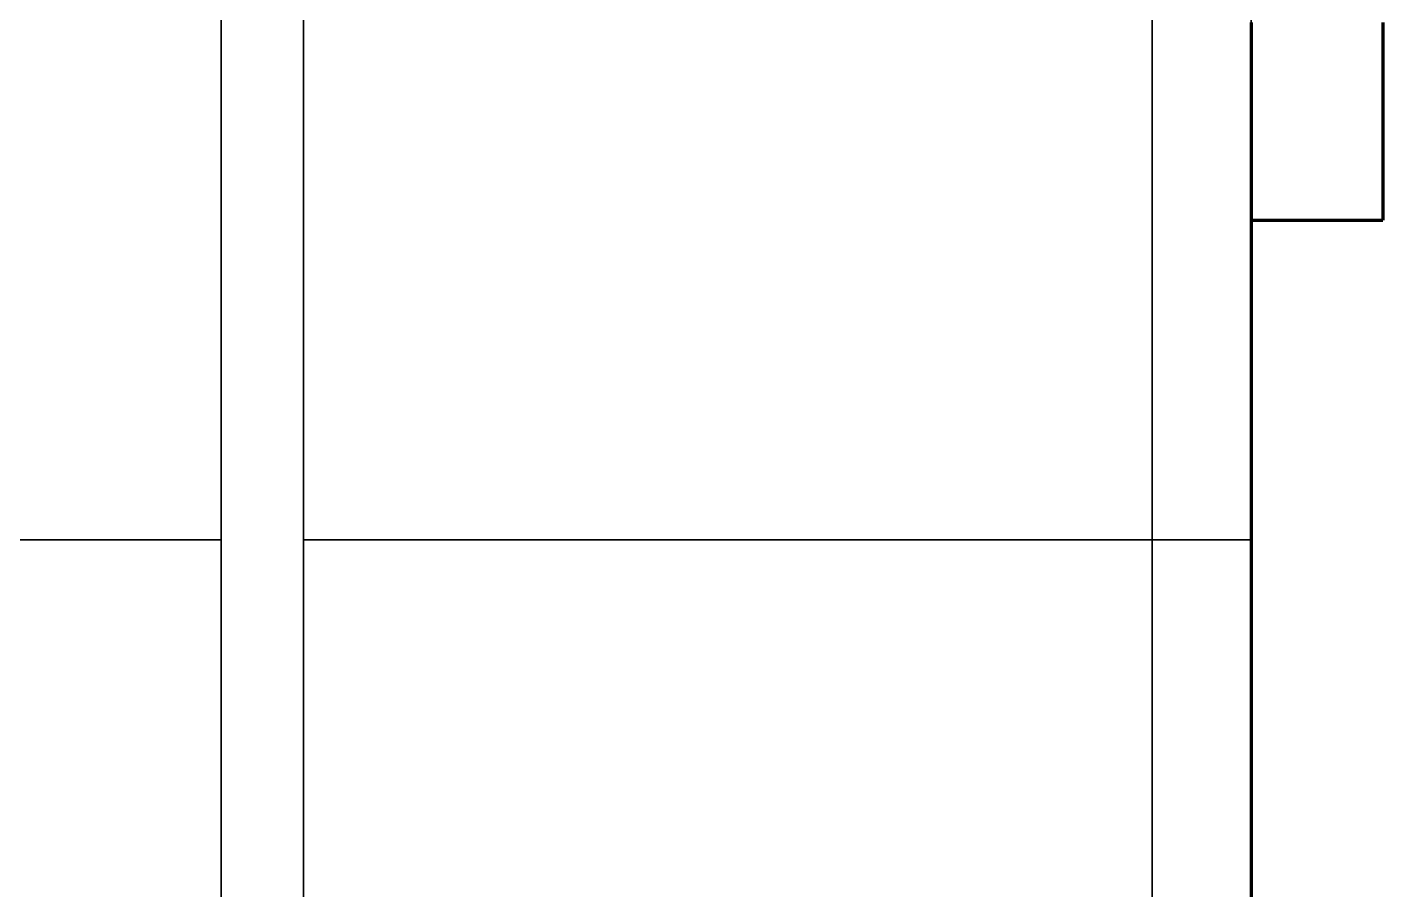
# Model space of a CAD drawing. Header units: millimetres. Extents: x 0 to 2382, y 0 to 420.
# Drawn here: x 181.077 to 185.191, y 225.677 to 228.295 of the extents above; entities that cross this region are included whole.
import ezdxf

# ---------------------------------------------------------------- set-up
doc = ezdxf.new("R2010")
doc.units = ezdxf.units.MM
doc.linetypes.add('IRAM-E-TRAZOS', pattern=[5, 4, -1])
doc.layers.add('01-VISIBLE', color=7, linetype='CONTINUOUS', lineweight=70)
doc.layers.add('02-OCULTA', color=4, linetype='IRAM-E-TRAZOS', lineweight=35)

msp = doc.modelspace()

# ---------------------------------------------------------------- linework, layer by layer
at = {"layer": '01-VISIBLE'}
msp.add_line((184.7909, 227.7094), (185.1909, 227.7094), dxfattribs=at)
for points in [[(184.7909, 228.3094), (184.7909, 228.2219), (184.7909, 228.1344), (184.7909, 228.0469), (184.7909, 227.9594), (184.7909, 227.8719), (184.7909, 227.7844), (184.7909, 227.6969), (184.7909, 227.6094), (184.7909, 227.5219), (184.7909, 227.4344), (184.7909, 227.3469), (184.7909, 227.2594), (184.7909, 227.1719), (184.7909, 227.0844), (184.7909, 226.9969), (184.7909, 226.9094), (184.7909, 226.8219), (184.7909, 226.7344), (184.7909, 226.6469), (184.7909, 226.5594), (184.7909, 226.4719), (184.7909, 226.3844), (184.7909, 226.2969), (184.7909, 226.2094), (184.7909, 226.1219), (184.7909, 226.0344), (184.7909, 225.9469), (184.7909, 225.8594), (184.7909, 225.7719), (184.7909, 225.6844), (184.7909, 225.5969)], [(185.1909, 228.3094), (185.1909, 228.2594), (185.1909, 228.2094), (185.1909, 228.1594), (185.1909, 228.1094), (185.1909, 228.0594), (185.1909, 228.0094), (185.1909, 227.9594), (185.1909, 227.9094), (185.1909, 227.8594), (185.1909, 227.8094), (185.1909, 227.7594), (185.1909, 227.7094)]]:
    msp.add_lwpolyline(points, dxfattribs=at)
at = {"layer": '02-OCULTA'}
for p, q in [((178.7909, 226.7394), (181.6659, 226.7394)), ((181.9159, 226.7394), (184.7909, 226.7394))]:
    msp.add_line(p, q, dxfattribs=at)
for points in [[(181.6659, 228.3454), (181.6659, 228.2834), (181.6659, 228.2214), (181.6659, 228.1594), (181.6659, 228.0974), (181.6659, 228.0354), (181.6659, 227.9734), (181.6659, 227.9114), (181.6659, 227.8494), (181.6659, 227.7874), (181.6659, 227.7254), (181.6659, 227.6634), (181.6659, 227.6014), (181.6659, 227.5394), (181.6659, 227.4774), (181.6659, 227.4154), (181.6659, 227.3534), (181.6659, 227.2914), (181.6659, 227.2294), (181.6659, 227.1674), (181.6659, 227.1054), (181.6659, 227.0434), (181.6659, 226.9814), (181.6659, 226.9194), (181.6659, 226.8574), (181.6659, 226.7954), (181.6659, 226.7334), (181.6659, 226.6714), (181.6659, 226.6094), (181.6659, 226.5474), (181.6659, 226.4854), (181.6659, 226.4234), (181.6659, 226.3614), (181.6659, 226.2994), (181.6659, 226.2374), (181.6659, 226.1754), (181.6659, 226.1134), (181.6659, 226.0514), (181.6659, 225.9894), (181.6659, 225.9274), (181.6659, 225.8654), (181.6659, 225.8034), (181.6659, 225.7414), (181.6659, 225.6794), (181.6659, 225.6174)], [(181.6659, 225.6174), (181.6659, 225.6794), (181.6659, 225.7414), (181.6659, 225.8034), (181.6659, 225.8654), (181.6659, 225.9274), (181.6659, 225.9894), (181.6659, 226.0514), (181.6659, 226.1134), (181.6659, 226.1754), (181.6659, 226.2374), (181.6659, 226.2994), (181.6659, 226.3614), (181.6659, 226.4234), (181.6659, 226.4854), (181.6659, 226.5474), (181.6659, 226.6094), (181.6659, 226.6714), (181.6659, 226.7334), (181.6659, 226.7954), (181.6659, 226.8574), (181.6659, 226.9194), (181.6659, 226.9814), (181.6659, 227.0434), (181.6659, 227.1054), (181.6659, 227.1674), (181.6659, 227.2294), (181.6659, 227.2914), (181.6659, 227.3534), (181.6659, 227.4154), (181.6659, 227.4774), (181.6659, 227.5394), (181.6659, 227.6014), (181.6659, 227.6634), (181.6659, 227.7254), (181.6659, 227.7874), (181.6659, 227.8494), (181.6659, 227.9114), (181.6659, 227.9734), (181.6659, 228.0354), (181.6659, 228.0974), (181.6659, 228.1594), (181.6659, 228.2214), (181.6659, 228.2834), (181.6659, 228.3454)], [(181.9159, 228.3454), (181.9159, 228.2834), (181.9159, 228.2214), (181.9159, 228.1594), (181.9159, 228.0974), (181.9159, 228.0354), (181.9159, 227.9734), (181.9159, 227.9114), (181.9159, 227.8494), (181.9159, 227.7874), (181.9159, 227.7254), (181.9159, 227.6634), (181.9159, 227.6014), (181.9159, 227.5394), (181.9159, 227.4774), (181.9159, 227.4154), (181.9159, 227.3534), (181.9159, 227.2914), (181.9159, 227.2294), (181.9159, 227.1674), (181.9159, 227.1054), (181.9159, 227.0434), (181.9159, 226.9814), (181.9159, 226.9194), (181.9159, 226.8574), (181.9159, 226.7954), (181.9159, 226.7334), (181.9159, 226.6714), (181.9159, 226.6094), (181.9159, 226.5474), (181.9159, 226.4854), (181.9159, 226.4234), (181.9159, 226.3614), (181.9159, 226.2994), (181.9159, 226.2374), (181.9159, 226.1754), (181.9159, 226.1134), (181.9159, 226.0514), (181.9159, 225.9894), (181.9159, 225.9274), (181.9159, 225.8654), (181.9159, 225.8034), (181.9159, 225.7414), (181.9159, 225.6794), (181.9159, 225.6174)], [(181.9159, 225.6174), (181.9159, 225.6794), (181.9159, 225.7414), (181.9159, 225.8034), (181.9159, 225.8654), (181.9159, 225.9274), (181.9159, 225.9894), (181.9159, 226.0514), (181.9159, 226.1134), (181.9159, 226.1754), (181.9159, 226.2374), (181.9159, 226.2994), (181.9159, 226.3614), (181.9159, 226.4234), (181.9159, 226.4854), (181.9159, 226.5474), (181.9159, 226.6094), (181.9159, 226.6714), (181.9159, 226.7334), (181.9159, 226.7954), (181.9159, 226.8574), (181.9159, 226.9194), (181.9159, 226.9814), (181.9159, 227.0434), (181.9159, 227.1054), (181.9159, 227.1674), (181.9159, 227.2294), (181.9159, 227.2914), (181.9159, 227.3534), (181.9159, 227.4154), (181.9159, 227.4774), (181.9159, 227.5394), (181.9159, 227.6014), (181.9159, 227.6634), (181.9159, 227.7254), (181.9159, 227.7874), (181.9159, 227.8494), (181.9159, 227.9114), (181.9159, 227.9734), (181.9159, 228.0354), (181.9159, 228.0974), (181.9159, 228.1594), (181.9159, 228.2214), (181.9159, 228.2834), (181.9159, 228.3454)], [(184.4909, 228.3454), (184.4909, 228.2834), (184.4909, 228.2214), (184.4909, 228.1594), (184.4909, 228.0974), (184.4909, 228.0354), (184.4909, 227.9734), (184.4909, 227.9114), (184.4909, 227.8494), (184.4909, 227.7874), (184.4909, 227.7254), (184.4909, 227.6634), (184.4909, 227.6014), (184.4909, 227.5394), (184.4909, 227.4774), (184.4909, 227.4154), (184.4909, 227.3534), (184.4909, 227.2914), (184.4909, 227.2294), (184.4909, 227.1674), (184.4909, 227.1054), (184.4909, 227.0434), (184.4909, 226.9814), (184.4909, 226.9194), (184.4909, 226.8574), (184.4909, 226.7954), (184.4909, 226.7334), (184.4909, 226.6714), (184.4909, 226.6094), (184.4909, 226.5474), (184.4909, 226.4854), (184.4909, 226.4234), (184.4909, 226.3614), (184.4909, 226.2994), (184.4909, 226.2374), (184.4909, 226.1754), (184.4909, 226.1134), (184.4909, 226.0514), (184.4909, 225.9894), (184.4909, 225.9274), (184.4909, 225.8654), (184.4909, 225.8034), (184.4909, 225.7414), (184.4909, 225.6794), (184.4909, 225.6174)], [(184.4909, 225.6174), (184.4909, 225.6794), (184.4909, 225.7414), (184.4909, 225.8034), (184.4909, 225.8654), (184.4909, 225.9274), (184.4909, 225.9894), (184.4909, 226.0514), (184.4909, 226.1134), (184.4909, 226.1754), (184.4909, 226.2374), (184.4909, 226.2994), (184.4909, 226.3614), (184.4909, 226.4234), (184.4909, 226.4854), (184.4909, 226.5474), (184.4909, 226.6094), (184.4909, 226.6714), (184.4909, 226.7334), (184.4909, 226.7954), (184.4909, 226.8574), (184.4909, 226.9194), (184.4909, 226.9814), (184.4909, 227.0434), (184.4909, 227.1054), (184.4909, 227.1674), (184.4909, 227.2294), (184.4909, 227.2914), (184.4909, 227.3534), (184.4909, 227.4154), (184.4909, 227.4774), (184.4909, 227.5394), (184.4909, 227.6014), (184.4909, 227.6634), (184.4909, 227.7254), (184.4909, 227.7874), (184.4909, 227.8494), (184.4909, 227.9114), (184.4909, 227.9734), (184.4909, 228.0354), (184.4909, 228.0974), (184.4909, 228.1594), (184.4909, 228.2214), (184.4909, 228.2834), (184.4909, 228.3454)], [(181.6659, 228.2999), (181.6659, 228.2495), (181.6659, 228.1992), (181.6659, 228.1489), (181.6659, 228.0985), (181.6659, 228.0482), (181.6659, 227.9978), (181.6659, 227.9475), (181.6659, 227.8972), (181.6659, 227.8468), (181.6659, 227.7965), (181.6659, 227.7461), (181.6659, 227.6958), (181.6659, 227.6455), (181.6659, 227.5951), (181.6659, 227.5448), (181.6659, 227.4945), (181.6659, 227.4441), (181.6659, 227.3938), (181.6659, 227.3434), (181.6659, 227.2931), (181.6659, 227.2428), (181.6659, 227.1924), (181.6659, 227.1421), (181.6659, 227.0917), (181.6659, 227.0414), (181.6659, 226.9911), (181.6659, 226.9407), (181.6659, 226.8904), (181.6659, 226.84), (181.6659, 226.7897), (181.6659, 226.7394)], [(181.6659, 226.7394), (181.6659, 226.7897), (181.6659, 226.84), (181.6659, 226.8904), (181.6659, 226.9407), (181.6659, 226.9911), (181.6659, 227.0414), (181.6659, 227.0917), (181.6659, 227.1421), (181.6659, 227.1924), (181.6659, 227.2428), (181.6659, 227.2931), (181.6659, 227.3434), (181.6659, 227.3938), (181.6659, 227.4441), (181.6659, 227.4945), (181.6659, 227.5448), (181.6659, 227.5951), (181.6659, 227.6455), (181.6659, 227.6958), (181.6659, 227.7461), (181.6659, 227.7965), (181.6659, 227.8468), (181.6659, 227.8972), (181.6659, 227.9475), (181.6659, 227.9978), (181.6659, 228.0482), (181.6659, 228.0985), (181.6659, 228.1489), (181.6659, 228.1992), (181.6659, 228.2495), (181.6659, 228.2999)], [(181.9159, 228.2999), (181.9159, 228.2495), (181.9159, 228.1992), (181.9159, 228.1489), (181.9159, 228.0985), (181.9159, 228.0482), (181.9159, 227.9978), (181.9159, 227.9475), (181.9159, 227.8972), (181.9159, 227.8468), (181.9159, 227.7965), (181.9159, 227.7461), (181.9159, 227.6958), (181.9159, 227.6455), (181.9159, 227.5951), (181.9159, 227.5448), (181.9159, 227.4945), (181.9159, 227.4441), (181.9159, 227.3938), (181.9159, 227.3434), (181.9159, 227.2931), (181.9159, 227.2428), (181.9159, 227.1924), (181.9159, 227.1421), (181.9159, 227.0917), (181.9159, 227.0414), (181.9159, 226.9911), (181.9159, 226.9407), (181.9159, 226.8904), (181.9159, 226.84), (181.9159, 226.7897), (181.9159, 226.7394)], [(181.9159, 226.7394), (181.9159, 226.7897), (181.9159, 226.84), (181.9159, 226.8904), (181.9159, 226.9407), (181.9159, 226.9911), (181.9159, 227.0414), (181.9159, 227.0917), (181.9159, 227.1421), (181.9159, 227.1924), (181.9159, 227.2428), (181.9159, 227.2931), (181.9159, 227.3434), (181.9159, 227.3938), (181.9159, 227.4441), (181.9159, 227.4945), (181.9159, 227.5448), (181.9159, 227.5951), (181.9159, 227.6455), (181.9159, 227.6958), (181.9159, 227.7461), (181.9159, 227.7965), (181.9159, 227.8468), (181.9159, 227.8972), (181.9159, 227.9475), (181.9159, 227.9978), (181.9159, 228.0482), (181.9159, 228.0985), (181.9159, 228.1489), (181.9159, 228.1992), (181.9159, 228.2495), (181.9159, 228.2999)], [(184.4909, 228.3234), (184.4909, 228.2604), (184.4909, 228.1974), (184.4909, 228.1344), (184.4909, 228.0714), (184.4909, 228.0084), (184.4909, 227.9454), (184.4909, 227.8824), (184.4909, 227.8194), (184.4909, 227.7564), (184.4909, 227.6934), (184.4909, 227.6304), (184.4909, 227.5674), (184.4909, 227.5044), (184.4909, 227.4414), (184.4909, 227.3784), (184.4909, 227.3154), (184.4909, 227.2524), (184.4909, 227.1894), (184.4909, 227.1264), (184.4909, 227.0634), (184.4909, 227.0004), (184.4909, 226.9374), (184.4909, 226.8744), (184.4909, 226.8114), (184.4909, 226.7484), (184.4909, 226.6854), (184.4909, 226.6224), (184.4909, 226.5594), (184.4909, 226.4964), (184.4909, 226.4334), (184.4909, 226.3704), (184.4909, 226.3074), (184.4909, 226.2444), (184.4909, 226.1814), (184.4909, 226.1184), (184.4909, 226.0554), (184.4909, 225.9924), (184.4909, 225.9294), (184.4909, 225.8664), (184.4909, 225.8034), (184.4909, 225.7404), (184.4909, 225.6774)], [(184.4909, 225.6144), (184.4909, 225.6774), (184.4909, 225.7404), (184.4909, 225.8034), (184.4909, 225.8664), (184.4909, 225.9294), (184.4909, 225.9924), (184.4909, 226.0554), (184.4909, 226.1184), (184.4909, 226.1814), (184.4909, 226.2444), (184.4909, 226.3074), (184.4909, 226.3704), (184.4909, 226.4334), (184.4909, 226.4964), (184.4909, 226.5594), (184.4909, 226.6224), (184.4909, 226.6854), (184.4909, 226.7484), (184.4909, 226.8114), (184.4909, 226.8744), (184.4909, 226.9374), (184.4909, 227.0004), (184.4909, 227.0634), (184.4909, 227.1264), (184.4909, 227.1894), (184.4909, 227.2524), (184.4909, 227.3154), (184.4909, 227.3784), (184.4909, 227.4414), (184.4909, 227.5044), (184.4909, 227.5674), (184.4909, 227.6304), (184.4909, 227.6934), (184.4909, 227.7564), (184.4909, 227.8194), (184.4909, 227.8824), (184.4909, 227.9454), (184.4909, 228.0084), (184.4909, 228.0714), (184.4909, 228.1344), (184.4909, 228.1974), (184.4909, 228.2604), (184.4909, 228.3234)], [(184.7909, 228.3234), (184.7909, 228.2604), (184.7909, 228.1974), (184.7909, 228.1344), (184.7909, 228.0714), (184.7909, 228.0084), (184.7909, 227.9454), (184.7909, 227.8824), (184.7909, 227.8194), (184.7909, 227.7564), (184.7909, 227.6934), (184.7909, 227.6304), (184.7909, 227.5674), (184.7909, 227.5044), (184.7909, 227.4414), (184.7909, 227.3784), (184.7909, 227.3154), (184.7909, 227.2524), (184.7909, 227.1894), (184.7909, 227.1264), (184.7909, 227.0634), (184.7909, 227.0004), (184.7909, 226.9374), (184.7909, 226.8744), (184.7909, 226.8114), (184.7909, 226.7484), (184.7909, 226.6854), (184.7909, 226.6224), (184.7909, 226.5594), (184.7909, 226.4964), (184.7909, 226.4334), (184.7909, 226.3704), (184.7909, 226.3074), (184.7909, 226.2444), (184.7909, 226.1814), (184.7909, 226.1184), (184.7909, 226.0554), (184.7909, 225.9924), (184.7909, 225.9294), (184.7909, 225.8664), (184.7909, 225.8034), (184.7909, 225.7404), (184.7909, 225.6774)], [(184.7909, 225.6144), (184.7909, 225.6774), (184.7909, 225.7404), (184.7909, 225.8034), (184.7909, 225.8664), (184.7909, 225.9294), (184.7909, 225.9924), (184.7909, 226.0554), (184.7909, 226.1184), (184.7909, 226.1814), (184.7909, 226.2444), (184.7909, 226.3074), (184.7909, 226.3704), (184.7909, 226.4334), (184.7909, 226.4964), (184.7909, 226.5594), (184.7909, 226.6224), (184.7909, 226.6854), (184.7909, 226.7484), (184.7909, 226.8114), (184.7909, 226.8744), (184.7909, 226.9374), (184.7909, 227.0004), (184.7909, 227.0634), (184.7909, 227.1264), (184.7909, 227.1894), (184.7909, 227.2524), (184.7909, 227.3154), (184.7909, 227.3784), (184.7909, 227.4414), (184.7909, 227.5044), (184.7909, 227.5674), (184.7909, 227.6304), (184.7909, 227.6934), (184.7909, 227.7564), (184.7909, 227.8194), (184.7909, 227.8824), (184.7909, 227.9454), (184.7909, 228.0084), (184.7909, 228.0714), (184.7909, 228.1344), (184.7909, 228.1974), (184.7909, 228.2604), (184.7909, 228.3234)], [(184.7909, 225.5969), (184.7909, 225.6844), (184.7909, 225.7719), (184.7909, 225.8594), (184.7909, 225.9469), (184.7909, 226.0344), (184.7909, 226.1219), (184.7909, 226.2094), (184.7909, 226.2969), (184.7909, 226.3844), (184.7909, 226.4719), (184.7909, 226.5594), (184.7909, 226.6469), (184.7909, 226.7344), (184.7909, 226.8219), (184.7909, 226.9094), (184.7909, 226.9969), (184.7909, 227.0844), (184.7909, 227.1719), (184.7909, 227.2594), (184.7909, 227.3469), (184.7909, 227.4344), (184.7909, 227.5219), (184.7909, 227.6094), (184.7909, 227.6969), (184.7909, 227.7844), (184.7909, 227.8719), (184.7909, 227.9594), (184.7909, 228.0469), (184.7909, 228.1344), (184.7909, 228.2219), (184.7909, 228.3094)], [(184.7909, 228.3094), (184.7909, 228.2594), (184.7909, 228.2094), (184.7909, 228.1594), (184.7909, 228.1094), (184.7909, 228.0594), (184.7909, 228.0094), (184.7909, 227.9594), (184.7909, 227.9094), (184.7909, 227.8594), (184.7909, 227.8094), (184.7909, 227.7594), (184.7909, 227.7094)], [(184.7909, 227.7094), (184.7909, 227.7594), (184.7909, 227.8094), (184.7909, 227.8594), (184.7909, 227.9094), (184.7909, 227.9594), (184.7909, 228.0094), (184.7909, 228.0594), (184.7909, 228.1094), (184.7909, 228.1594), (184.7909, 228.2094), (184.7909, 228.2594), (184.7909, 228.3094)], [(184.7909, 228.2999), (184.7909, 228.2495), (184.7909, 228.1992), (184.7909, 228.1489), (184.7909, 228.0985), (184.7909, 228.0482), (184.7909, 227.9978), (184.7909, 227.9475), (184.7909, 227.8972), (184.7909, 227.8468), (184.7909, 227.7965), (184.7909, 227.7461), (184.7909, 227.6958), (184.7909, 227.6455), (184.7909, 227.5951), (184.7909, 227.5448), (184.7909, 227.4945), (184.7909, 227.4441), (184.7909, 227.3938), (184.7909, 227.3434), (184.7909, 227.2931), (184.7909, 227.2428), (184.7909, 227.1924), (184.7909, 227.1421), (184.7909, 227.0917), (184.7909, 227.0414), (184.7909, 226.9911), (184.7909, 226.9407), (184.7909, 226.8904), (184.7909, 226.84), (184.7909, 226.7897), (184.7909, 226.7394)], [(184.7909, 226.7394), (184.7909, 226.7897), (184.7909, 226.84), (184.7909, 226.8904), (184.7909, 226.9407), (184.7909, 226.9911), (184.7909, 227.0414), (184.7909, 227.0917), (184.7909, 227.1421), (184.7909, 227.1924), (184.7909, 227.2428), (184.7909, 227.2931), (184.7909, 227.3434), (184.7909, 227.3938), (184.7909, 227.4441), (184.7909, 227.4945), (184.7909, 227.5448), (184.7909, 227.5951), (184.7909, 227.6455), (184.7909, 227.6958), (184.7909, 227.7461), (184.7909, 227.7965), (184.7909, 227.8468), (184.7909, 227.8972), (184.7909, 227.9475), (184.7909, 227.9978), (184.7909, 228.0482), (184.7909, 228.0985), (184.7909, 228.1489), (184.7909, 228.1992), (184.7909, 228.2495), (184.7909, 228.2999)], [(185.1909, 227.7094), (185.1909, 227.7594), (185.1909, 227.8094), (185.1909, 227.8594), (185.1909, 227.9094), (185.1909, 227.9594), (185.1909, 228.0094), (185.1909, 228.0594), (185.1909, 228.1094), (185.1909, 228.1594), (185.1909, 228.2094), (185.1909, 228.2594), (185.1909, 228.3094)]]:
    msp.add_lwpolyline(points, dxfattribs=at)

doc.saveas('drawing.dxf')
